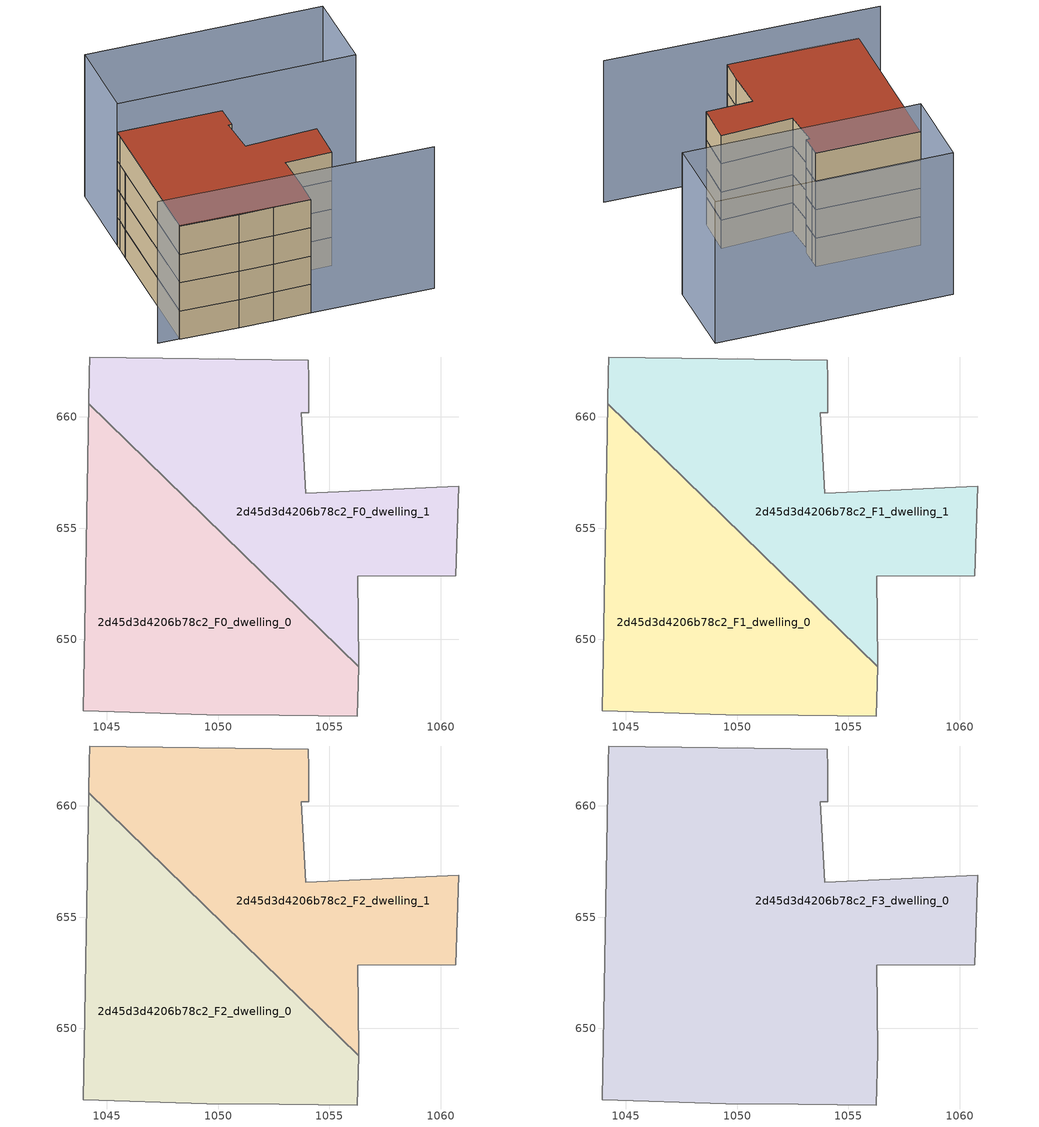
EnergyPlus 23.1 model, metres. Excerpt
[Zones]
2d45d3d4206b78c2_F0_dwelling_0
 floor ground (EU_floor_Construction): 1056.32,648.77 1056.26,646.55 1052.75,646.58 1049.49,646.61 1043.93,646.79 1044.18,660.59 z0
 wall adiabatic (EU_wall_Construction): 1043.93,646.79 1049.49,646.61 1052.75,646.58 1056.26,646.55 1056.32,648.77 1044.18,660.59 1043.93,646.79 z0:3
2d45d3d4206b78c2_F0_dwelling_1
 floor ground (EU_floor_Construction): 1060.82,656.89 1060.69,652.86 1056.27,652.84 1056.32,648.93 1056.32,648.77 1044.18,660.59 1044.2,661.96 1044.22,662.69 1054.06,662.54 1054.08,661.7 1054.08,660.19 1053.74,660.2 1053.94,656.57 z0
 wall adiabatic (EU_wall_Construction): 1060.69,652.86 1060.82,656.89 1053.94,656.57 1053.74,660.2 1054.08,660.19 1054.08,661.7 1054.06,662.54 1044.22,662.69 1044.2,661.96 1044.18,660.59 1056.32,648.77 1056.32,648.93 1056.27,652.84 1060.69,652.86 z0:3
2d45d3d4206b78c2_F1_dwelling_0
 floor to 2d45d3d4206b78c2_F0_dwelling_0 (EU_floor_Construction): 1056.32,648.77 1056.26,646.55 1052.75,646.58 1049.49,646.61 1043.93,646.79 1044.18,660.59 z3
 wall adiabatic (EU_wall_Construction): 1043.93,646.79 1049.49,646.61 1052.75,646.58 1056.26,646.55 1056.32,648.77 1044.18,660.59 1043.93,646.79 z3:6
2d45d3d4206b78c2_F1_dwelling_1
 floor to 2d45d3d4206b78c2_F0_dwelling_1 (EU_floor_Construction): 1060.82,656.89 1060.69,652.86 1056.27,652.84 1056.32,648.93 1056.32,648.77 1044.18,660.59 1044.2,661.96 1044.22,662.69 1054.06,662.54 1054.08,661.7 1054.08,660.19 1053.74,660.2 1053.94,656.57 z3
 wall adiabatic (EU_wall_Construction): 1060.69,652.86 1060.82,656.89 1053.94,656.57 1053.74,660.2 1054.08,660.19 1054.08,661.7 1054.06,662.54 1044.22,662.69 1044.2,661.96 1044.18,660.59 1056.32,648.77 1056.32,648.93 1056.27,652.84 1060.69,652.86 z3:6
2d45d3d4206b78c2_F2_dwelling_0
 floor to 2d45d3d4206b78c2_F1_dwelling_0 (EU_floor_Construction): 1056.32,648.77 1056.26,646.55 1052.75,646.58 1049.49,646.61 1043.93,646.79 1044.18,660.59 z6
 wall adiabatic (EU_wall_Construction): 1043.93,646.79 1049.49,646.61 1052.75,646.58 1056.26,646.55 1056.32,648.77 1044.18,660.59 1043.93,646.79 z6:9
2d45d3d4206b78c2_F2_dwelling_1
 floor to 2d45d3d4206b78c2_F1_dwelling_1 (EU_floor_Construction): 1060.82,656.89 1060.69,652.86 1056.27,652.84 1056.32,648.93 1056.32,648.77 1044.18,660.59 1044.2,661.96 1044.22,662.69 1054.06,662.54 1054.08,661.7 1054.08,660.19 1053.74,660.2 1053.94,656.57 z6
 wall adiabatic (EU_wall_Construction): 1060.69,652.86 1060.82,656.89 1053.94,656.57 1053.74,660.2 1054.08,660.19 1054.08,661.7 1054.06,662.54 1044.22,662.69 1044.2,661.96 1044.18,660.59 1056.32,648.77 1056.32,648.93 1056.27,652.84 1060.69,652.86 z6:9
2d45d3d4206b78c2_F3_dwelling_0
 floor to 2d45d3d4206b78c2_F2_dwelling_0 (EU_floor_Construction): 1056.32,648.77 1056.26,646.55 1052.75,646.58 1049.49,646.61 1043.93,646.79 1044.18,660.59 z9
 floor to 2d45d3d4206b78c2_F2_dwelling_1 (EU_floor_Construction): 1060.82,656.89 1060.69,652.86 1056.27,652.84 1056.32,648.93 1056.32,648.77 1044.18,660.59 1044.2,661.96 1044.22,662.69 1054.06,662.54 1054.08,661.7 1054.08,660.19 1053.74,660.2 1053.94,656.57 z9
 wall adiabatic (EU_wall_Construction): 1060.69,652.86 1060.82,656.89 1053.94,656.57 1053.74,660.2 1054.08,660.19 1054.08,661.7 1054.06,662.54 1044.22,662.69 1044.2,661.96 1043.93,646.79 1049.49,646.61 1052.75,646.58 1056.26,646.55 1056.32,648.93 1056.27,652.84 1060.69,652.86 z9:12
 roof outside (EU_roof_Construction): 1056.26,646.55 1056.32,648.93 1056.27,652.84 1060.69,652.86 1060.82,656.89 1053.94,656.57 1053.74,660.2 1054.08,660.19 1054.08,661.7 1054.06,662.54 1044.22,662.69 1044.2,661.96 1043.93,646.79 1049.49,646.61 1052.75,646.58 z12
shading: 1041.94,646.96 1067.81,646.22 / 1066.61,662.35 1044.22,662.69 / 1044.22,662.69 1044.35,670.98 / 1044.35,670.98 1066.74,670.64 / 1066.74,670.64 1066.61,662.35 z0:15
[Building]
EU S2 Campaign: North Axis=0; Terrain=City; Solar Distribution=FullExterior
[Site:Location]
Bologna: Latitude=44.5; Longitude=11.25; Time Zone=1; Elevation=37
[SizingPeriod:WeatherFileDays]
AnnualSizingPeriod: Begin Month=1; Begin Day of Month=1; End Month=12; End Day of Month=31; Day of Week for Start Day=Monday; Use Weather File Daylight Saving Period=No; Use Weather File Rain and Snow Indicators=No
[MATERIAL]
EU_InternalMass_Material: Roughness=MediumRough; Thickness=0.1; Conductivity=1; Density=1800; Specific Heat=900; Thermal Absorptance=0.9; Solar Absorptance=0.7; Visible Absorptance=0.7
[MATERIAL:NOMASS] Roughness=MediumRough; Thermal Absorptance=0.9; Solar Absorptance=0.7; Visible Absorptance=0.7
Name | Thermal Resistance
EU_wall_NoMass | 0.937881
EU_roof_NoMass | 0.548572
EU_floor_NoMass | 0.71348
[CONSTRUCTION]
EU_wall_Construction: EU_wall_NoMass
EU_roof_Construction: EU_roof_NoMass
EU_floor_Construction: EU_floor_NoMass
EU_InternalMass_Construction: EU_InternalMass_Material
[ZONE] Type=1; Multiplier=1; Ceiling Height=autocalculate; Floor Area=autocalculate; Part of Total Floor Area=Yes
Name | Volume
2d45d3d4206b78c2_F0_dwelling_0 | 298.198
2d45d3d4206b78c2_F1_dwelling_0; 2d45d3d4206b78c2_F2_dwelling_0 | 298.2
2d45d3d4206b78c2_F3_dwelling_0 | 596.436
2d45d3d4206b78c2_F0_dwelling_1; 2d45d3d4206b78c2_F1_dwelling_1; 2d45d3d4206b78c2_F2_dwelling_1 | 298.236
[INTERNALMASS] Construction=EU_InternalMass_Construction
Name | Zone or ZoneList | Surface Area
2d45d3d4206b78c2_F0_dwelling_0_EU_InternalMass | 2d45d3d4206b78c2_F0_dwelling_0 | 99.3995
2d45d3d4206b78c2_F0_dwelling_1_EU_InternalMass | 2d45d3d4206b78c2_F0_dwelling_1 | 99.412
2d45d3d4206b78c2_F1_dwelling_0_EU_InternalMass | 2d45d3d4206b78c2_F1_dwelling_0 | 99.3995
2d45d3d4206b78c2_F1_dwelling_1_EU_InternalMass | 2d45d3d4206b78c2_F1_dwelling_1 | 99.412
2d45d3d4206b78c2_F2_dwelling_0_EU_InternalMass | 2d45d3d4206b78c2_F2_dwelling_0 | 99.3995
2d45d3d4206b78c2_F2_dwelling_1_EU_InternalMass | 2d45d3d4206b78c2_F2_dwelling_1 | 99.412
2d45d3d4206b78c2_F3_dwelling_0_EU_InternalMass | 2d45d3d4206b78c2_F3_dwelling_0 | 198.814
[OTHEREQUIPMENT] Fuel Type=Electricity; Design Level Calculation Method=Watts/Area; Power per Zone Floor Area=1; Fraction Latent=0; Fraction Radiant=0; Fraction Lost=0; Carbon Dioxide Generation Rate=0; EndUse Subcategory=EU_Step8_InternalGains
Name | Zone or ZoneList or Space or SpaceList | Schedule
EU_Step8_InternalGain_2d45d3d4206b78c2_F0_dwelling_0_f000 | 2d45d3d4206b78c2_F0_dwelling_0 | EU_Step8_GainSchedule_2d45d3d4206b78c2_F0_dwelling_0_f000
EU_Step8_InternalGain_2d45d3d4206b78c2_F0_dwelling_1_f000 | 2d45d3d4206b78c2_F0_dwelling_1 | EU_Step8_GainSchedule_2d45d3d4206b78c2_F0_dwelling_1_f000
EU_Step8_InternalGain_2d45d3d4206b78c2_F1_dwelling_0_f000 | 2d45d3d4206b78c2_F1_dwelling_0 | EU_Step8_GainSchedule_2d45d3d4206b78c2_F1_dwelling_0_f000
EU_Step8_InternalGain_2d45d3d4206b78c2_F1_dwelling_1_f000 | 2d45d3d4206b78c2_F1_dwelling_1 | EU_Step8_GainSchedule_2d45d3d4206b78c2_F1_dwelling_1_f000
EU_Step8_InternalGain_2d45d3d4206b78c2_F2_dwelling_0_f000 | 2d45d3d4206b78c2_F2_dwelling_0 | EU_Step8_GainSchedule_2d45d3d4206b78c2_F2_dwelling_0_f000
EU_Step8_InternalGain_2d45d3d4206b78c2_F2_dwelling_1_f000 | 2d45d3d4206b78c2_F2_dwelling_1 | EU_Step8_GainSchedule_2d45d3d4206b78c2_F2_dwelling_1_f000
EU_Step8_InternalGain_2d45d3d4206b78c2_F3_dwelling_0_f000 | 2d45d3d4206b78c2_F3_dwelling_0 | EU_Step8_GainSchedule_2d45d3d4206b78c2_F3_dwelling_0_f000
[ZONEVENTILATION:DESIGNFLOWRATE] Schedule=EU_AlwaysOn; Design Flow Rate Calculation Method=AirChanges/Hour; Air Changes per Hour=0.687892; Ventilation Type=Natural; Fan Pressure Rise=0; Fan Total Efficiency=1; Constant Term Coefficient=1; Temperature Term Coefficient=0; Velocity Term Coefficient=0; Velocity Squared Term Coefficient=0; Minimum Indoor Temperature=-100; Maximum Indoor Temperature=100; Delta Temperature=-100; Minimum Outdoor Temperature=-100; Maximum Outdoor Temperature=100; Maximum Wind Speed=40
Name | Zone or ZoneList or Space or SpaceList
EU_ConstantAir_2d45d3d4206b78c2_F0_dwelling_0 | 2d45d3d4206b78c2_F0_dwelling_0
EU_ConstantAir_2d45d3d4206b78c2_F0_dwelling_1 | 2d45d3d4206b78c2_F0_dwelling_1
EU_ConstantAir_2d45d3d4206b78c2_F1_dwelling_0 | 2d45d3d4206b78c2_F1_dwelling_0
EU_ConstantAir_2d45d3d4206b78c2_F1_dwelling_1 | 2d45d3d4206b78c2_F1_dwelling_1
EU_ConstantAir_2d45d3d4206b78c2_F2_dwelling_0 | 2d45d3d4206b78c2_F2_dwelling_0
EU_ConstantAir_2d45d3d4206b78c2_F2_dwelling_1 | 2d45d3d4206b78c2_F2_dwelling_1
EU_ConstantAir_2d45d3d4206b78c2_F3_dwelling_0 | 2d45d3d4206b78c2_F3_dwelling_0
[HVACTEMPLATE:THERMOSTAT] Constant Heating Setpoint=20; Constant Cooling Setpoint=50
EU_HeatOnly_2d45d3d4206b78c2_F0_dwelling_0; EU_HeatOnly_2d45d3d4206b78c2_F0_dwelling_1; EU_HeatOnly_2d45d3d4206b78c2_F1_dwelling_0; EU_HeatOnly_2d45d3d4206b78c2_F1_dwelling_1; EU_HeatOnly_2d45d3d4206b78c2_F2_dwelling_0; EU_HeatOnly_2d45d3d4206b78c2_F2_dwelling_1; EU_HeatOnly_2d45d3d4206b78c2_F3_dwelling_0
[HVACTEMPLATE:ZONE:IDEALLOADSAIRSYSTEM] System Availability Schedule=EU_AlwaysOn; Maximum Heating Supply Air Temperature=50; Minimum Cooling Supply Air Temperature=13; Maximum Heating Supply Air Humidity Ratio=0.0156; Minimum Cooling Supply Air Humidity Ratio=0.0077; Heating Limit=NoLimit; Cooling Limit=NoLimit; Heating Availability Schedule=EU_AlwaysOn; Cooling Availability Schedule=EU_CoolingOff; Dehumidification Control Type=ConstantSensibleHeatRatio; Cooling Sensible Heat Ratio=0.7; Dehumidification Setpoint=60; Humidification Control Type=None; Humidification Setpoint=30; Outdoor Air Method=None; Outdoor Air Flow Rate per Person=0.00944; Outdoor Air Flow Rate per Zone Floor Area=0; Outdoor Air Flow Rate per Zone=0; Demand Controlled Ventilation Type=None; Outdoor Air Economizer Type=NoEconomizer; Heat Recovery Type=None; Sensible Heat Recovery Effectiveness=0.7; Latent Heat Recovery Effectiveness=0.65
Name | Template Thermostat
2d45d3d4206b78c2_F0_dwelling_0 | EU_HeatOnly_2d45d3d4206b78c2_F0_dwelling_0
2d45d3d4206b78c2_F0_dwelling_1 | EU_HeatOnly_2d45d3d4206b78c2_F0_dwelling_1
2d45d3d4206b78c2_F1_dwelling_0 | EU_HeatOnly_2d45d3d4206b78c2_F1_dwelling_0
2d45d3d4206b78c2_F1_dwelling_1 | EU_HeatOnly_2d45d3d4206b78c2_F1_dwelling_1
2d45d3d4206b78c2_F2_dwelling_0 | EU_HeatOnly_2d45d3d4206b78c2_F2_dwelling_0
2d45d3d4206b78c2_F2_dwelling_1 | EU_HeatOnly_2d45d3d4206b78c2_F2_dwelling_1
2d45d3d4206b78c2_F3_dwelling_0 | EU_HeatOnly_2d45d3d4206b78c2_F3_dwelling_0
[SIZING:ZONE] Zone Cooling Design Supply Air Temperature Input Method=SupplyAirTemperature; Zone Cooling Design Supply Air Temperature=13; Zone Heating Design Supply Air Temperature Input Method=SupplyAirTemperature; Zone Heating Design Supply Air Temperature=50; Zone Cooling Design Supply Air Humidity Ratio=0.008; Zone Heating Design Supply Air Humidity Ratio=0.008; Cooling Design Air Flow Method=DesignDay; Cooling Design Air Flow Rate=0; Cooling Minimum Air Flow per Zone Floor Area=0.000762; Cooling Minimum Air Flow=0; Cooling Minimum Air Flow Fraction=0.2; Heating Design Air Flow Method=DesignDay; Heating Design Air Flow Rate=0; Heating Maximum Air Flow per Zone Floor Area=0.002032; Heating Maximum Air Flow=0.141576; Heating Maximum Air Flow Fraction=0.3; Account for Dedicated Outdoor Air System=No; Dedicated Outdoor Air System Control Strategy=NeutralSupplyAir; Dedicated Outdoor Air Low Setpoint Temperature for Design=autosize; Dedicated Outdoor Air High Setpoint Temperature for Design=autosize; Zone Load Sizing Method=Sensible Load Only No Latent Load; Zone Latent Cooling Design Supply Air Humidity Ratio Input Method=HumidityRatioDifference; Zone Cooling Design Supply Air Humidity Ratio Difference=0.005; Zone Latent Heating Design Supply Air Humidity Ratio Input Method=HumidityRatioDifference; Zone Humidification Design Supply Air Humidity Ratio Difference=0.005
2d45d3d4206b78c2_F0_dwelling_0; 2d45d3d4206b78c2_F0_dwelling_1; 2d45d3d4206b78c2_F1_dwelling_0; 2d45d3d4206b78c2_F1_dwelling_1; 2d45d3d4206b78c2_F2_dwelling_0; 2d45d3d4206b78c2_F2_dwelling_1; 2d45d3d4206b78c2_F3_dwelling_0
[SCHEDULE:CONSTANT]
Name | Hourly Value
EU_AlwaysOn | 1
EU_CoolingOff | 0
[SCHEDULE:FILE] Column Number=1; Rows to Skip at Top=0; Number of Hours of Data=8760; Column Separator=Comma; Interpolate to Timestep=No; Minutes per Item=60; Adjust Schedule for Daylight Savings=Yes
Name | File
EU_Step8_GainSchedule_2d45d3d4206b78c2_F0_dwelling_0_f000 | ../../schedules/2d45d3d4206b78c2/2d45d3d4206b78c2_F0_dwelling_0_f000_gain.csv
EU_Step8_GainSchedule_2d45d3d4206b78c2_F0_dwelling_1_f000 | ../../schedules/2d45d3d4206b78c2/2d45d3d4206b78c2_F0_dwelling_1_f000_gain.csv
EU_Step8_GainSchedule_2d45d3d4206b78c2_F1_dwelling_0_f000 | ../../schedules/2d45d3d4206b78c2/2d45d3d4206b78c2_F1_dwelling_0_f000_gain.csv
EU_Step8_GainSchedule_2d45d3d4206b78c2_F1_dwelling_1_f000 | ../../schedules/2d45d3d4206b78c2/2d45d3d4206b78c2_F1_dwelling_1_f000_gain.csv
EU_Step8_GainSchedule_2d45d3d4206b78c2_F2_dwelling_0_f000 | ../../schedules/2d45d3d4206b78c2/2d45d3d4206b78c2_F2_dwelling_0_f000_gain.csv
EU_Step8_GainSchedule_2d45d3d4206b78c2_F2_dwelling_1_f000 | ../../schedules/2d45d3d4206b78c2/2d45d3d4206b78c2_F2_dwelling_1_f000_gain.csv
EU_Step8_GainSchedule_2d45d3d4206b78c2_F3_dwelling_0_f000 | ../../schedules/2d45d3d4206b78c2/2d45d3d4206b78c2_F3_dwelling_0_f000_gain.csv
